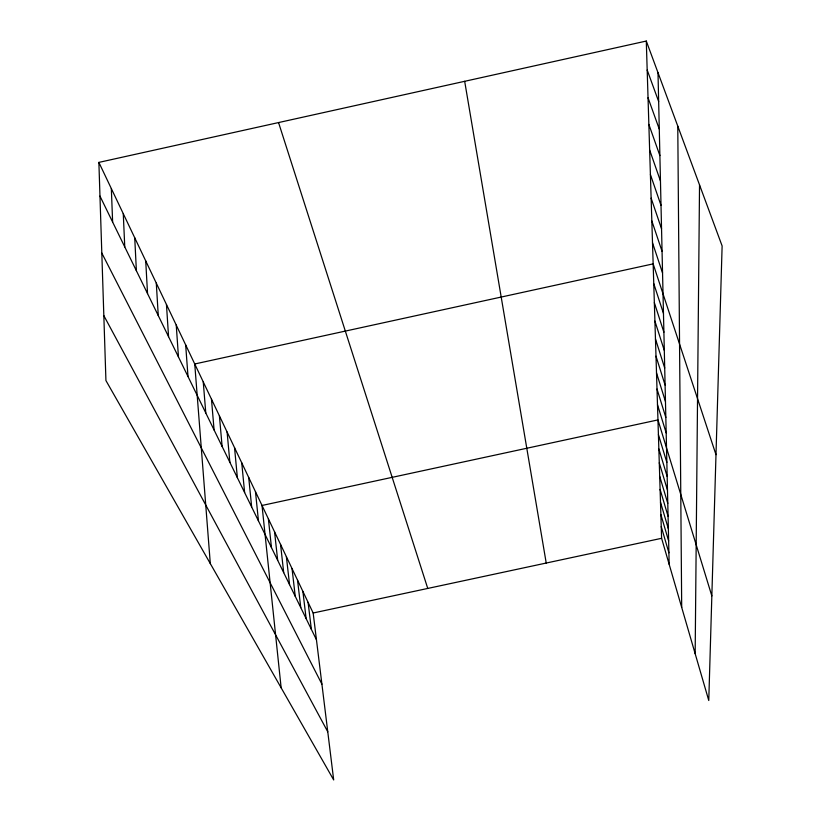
<?xml version="1.0" encoding="UTF-8"?>
<svg xmlns="http://www.w3.org/2000/svg" width="821" height="821" viewBox="0 0 821 821"><rect width="100%" height="100%" fill="white"/><g stroke="black" fill="none" stroke-linecap="round" stroke-linejoin="round"><path stroke-width="1.23" d="M695.161 653.69L699.533 184.92M98.879 162.394L313.16 613L333.685 779.95L105.93 380.554L98.879 162.394L646.291 41.05L722.121 245.951L708.769 700.498L661.603 538.309L646.291 41.05M313.16 613L661.603 538.309M103.826 315.613L327.764 731.788M101.804 253.042L321.914 684.17M99.967 196.106L316.454 639.775M647.184 70.021L658.658 101.527M648.036 97.791L659.284 129.133M648.857 124.423L659.879 155.6M649.647 149.997L660.453 180.989M650.406 174.555L661.008 205.363M651.125 198.169L661.541 228.782M651.833 220.9L662.054 251.298M652.5 242.78L662.547 272.972M715.984 454.68L653.147 263.869L194.741 363.98L210.309 563.606M653.762 283.614L663.46 313.365M654.347 302.682L663.891 332.218M654.912 321.114L664.302 350.434M278.555 122.565L427.751 588.441M655.466 338.94L664.702 368.034M655.989 356.181L665.092 385.059M656.502 372.878L665.462 401.531M657.005 389.051L665.831 417.468M657.488 404.722L666.18 432.913M711.838 595.923L657.96 419.911L262.022 505.469L281.141 687.813M658.411 434.648L666.847 462.397M658.853 448.943L667.165 476.467M659.273 462.828L667.473 490.137M659.694 476.313L667.781 503.396M660.094 489.419L668.068 516.276M660.484 502.154L668.356 528.796M660.864 514.541L668.633 540.967M661.244 526.589L668.899 552.8M464.676 81.31L546.222 563.042M308.091 602.347L311.364 629.358M302.887 591.397L306.141 618.644M297.541 580.139L300.773 607.632M292.04 568.573L295.242 596.303M286.375 556.669L289.556 584.655M280.556 544.426L283.707 572.658M274.563 531.823L277.672 560.302M268.385 518.841L271.464 547.576M255.475 491.687L258.461 520.935M248.712 477.463L251.657 506.978M241.733 462.798L244.627 492.569M234.539 447.661L237.372 477.689M227.099 432.02L229.87 462.326M219.412 415.857L222.111 446.429M211.469 399.15L214.086 429.988M203.249 381.868L205.784 412.973M185.659 344.882L188.009 376.531M176.238 325.065L178.465 356.981M166.458 304.488L168.562 336.682M156.288 283.112L158.268 315.572M145.717 260.893L147.544 293.61M134.726 237.762L136.389 270.745M123.273 213.686L124.761 246.916M111.338 188.584L112.631 222.06M658.001 72.689L669.166 564.314M677.777 126.136L681.697 607.427"/></g></svg>
